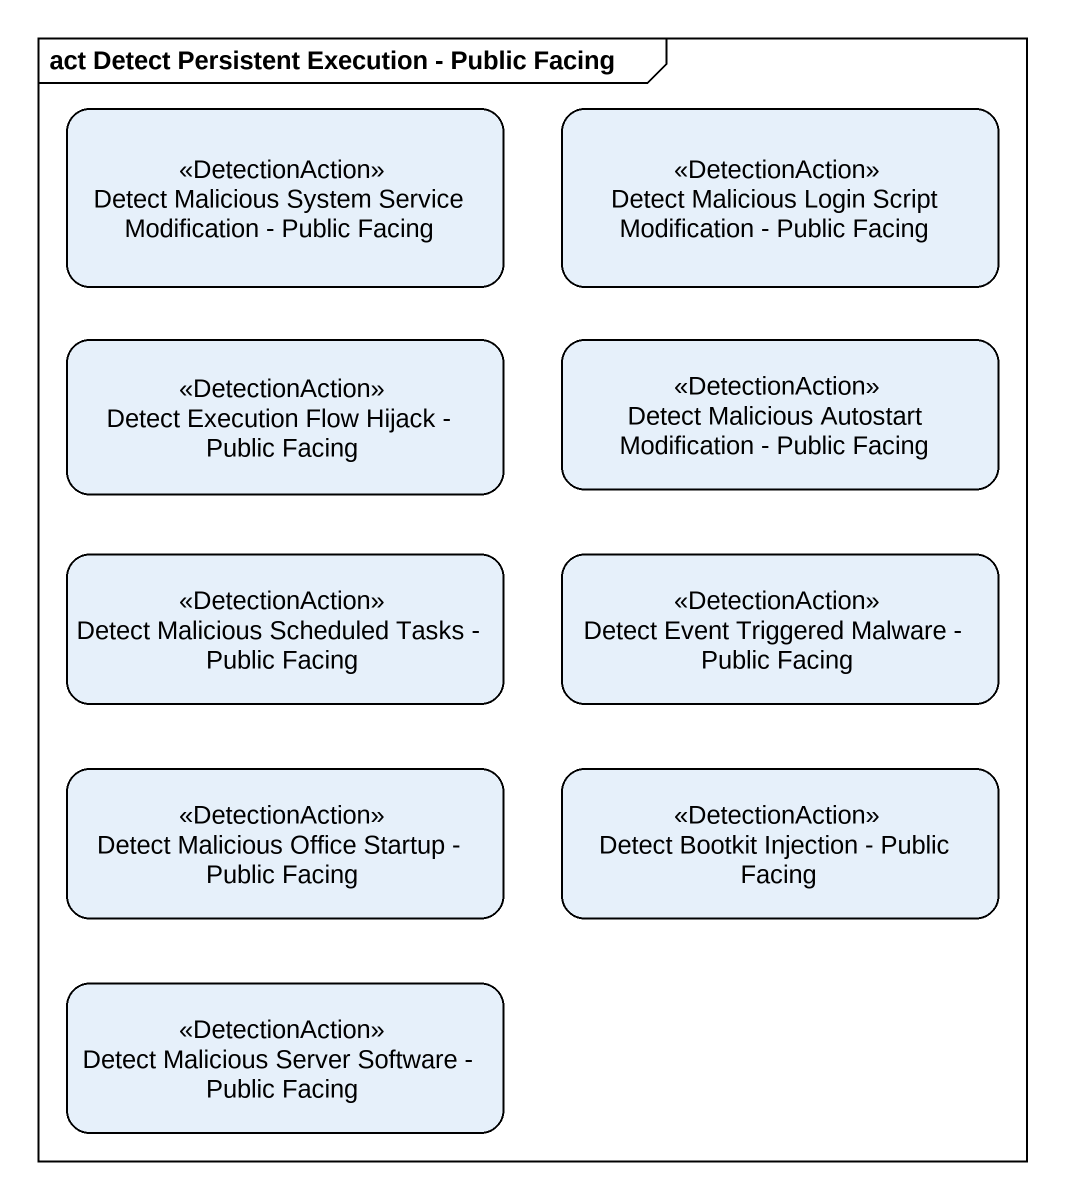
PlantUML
@startuml
mainframe act Detect Persistent Execution - Public Facing
hide empty description
state "Detect Malicious System Service Modification - Public Facing" as Detect_Malicious_System <<DetectionAction>>
state "Detect Malicious Login Script Modification - Public Facing" as Detect_Malicious_Login <<DetectionAction>>
state "Detect Execution Flow Hijack - Public Facing" as Detect_Execution_Flow <<DetectionAction>>
state "Detect Malicious Autostart Modification - Public Facing" as Detect_Malicious_Autostart <<DetectionAction>>
state "Detect Malicious Scheduled Tasks - Public Facing" as Detect_Malicious_Scheduled <<DetectionAction>>
state "Detect Event Triggered Malware - Public Facing" as Detect_Event_Triggered <<DetectionAction>>
state "Detect Malicious Office Startup - Public Facing" as Detect_Malicious_Office <<DetectionAction>>
state "Detect Bootkit Injection - Public Facing" as Detect_Bootkit_Injection <<DetectionAction>>
state "Detect Malicious Server Software - Public Facing" as Detect_Malicious_Server <<DetectionAction>>
@enduml
